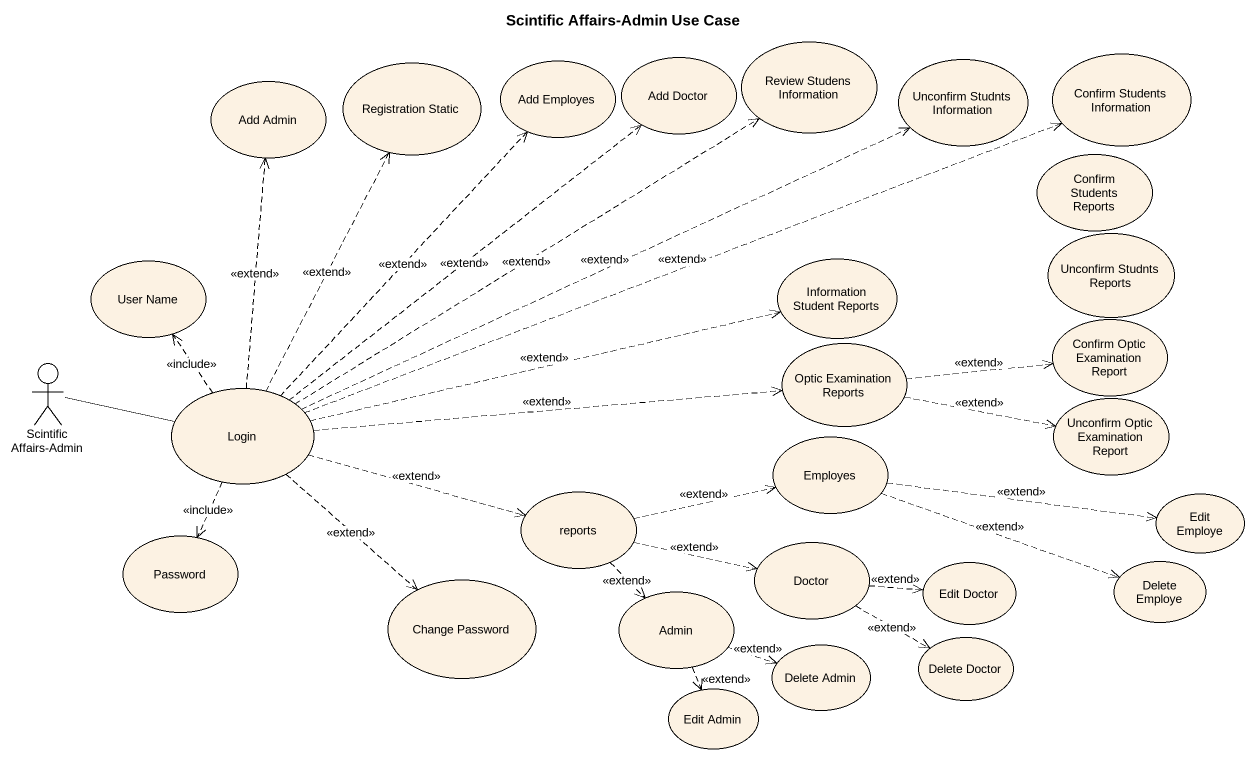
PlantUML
@startuml
title Scintific Affairs-Admin Use Case
usecase "Registration Static" as Registration_Static
usecase "Add Employes" as Add_Employes
usecase "Add Doctor" as Add_Doctor
usecase "Review Studens Information" as Review_Studens_Information
usecase "Unconfirm Studnts Information" as Unconfirm_Studnts
usecase "Confirm Students Information" as Confirm_Students_Information
usecase "Add Admin" as Add_Admin
usecase "Confirm Students Reports" as Confirm_Students_Reports
usecase "User Name" as User_Name
usecase "Information Student Reports" as Information_Student_Reports
usecase "Unconfirm Studnts Reports" as Unconfirm_Studnts_Reports
usecase "Optic Examination Reports" as Optic_Examination_Reports
usecase "Confirm Optic Examination Report" as Confirm_Optic_Examination
actor "Scintific Affairs-Admin" as Scintific_Affairs_Admin
usecase Login
usecase "Unconfirm Optic Examination Report" as Unconfirm_Optic_Examination
usecase Employes
usecase reports
usecase "Edit Employe" as Edit_Employe
usecase Password
usecase Doctor
usecase "Change Password" as Change_Password
usecase Admin
usecase "Edit Doctor" as Edit_Doctor
usecase "Delete Employe" as Delete_Employe
usecase "Delete Admin" as Delete_Admin
usecase "Delete Doctor" as Delete_Doctor
usecase "Edit Admin" as Edit_Admin
Optic_Examination_Reports .right.> Confirm_Optic_Examination : <<extend>>
Optic_Examination_Reports .right.> Unconfirm_Optic_Examination : <<extend>>
Scintific_Affairs_Admin -right- Login
Login .up.> Registration_Static : <<extend>>
Login .up.> Add_Employes : <<extend>>
Login .up.> Add_Doctor : <<extend>>
Login .up.> Review_Studens_Information : <<extend>>
Login .right.> Unconfirm_Studnts : <<extend>>
Login .right.> Confirm_Students_Information : <<extend>>
Login .up.> Add_Admin : <<extend>>
Login .up.> User_Name : <<include>>
Login .right.> Information_Student_Reports : <<extend>>
Login .right.> Optic_Examination_Reports : <<extend>>
Login .right.> reports : <<extend>>
Login ..> Password : <<include>>
Login ..> Change_Password : <<extend>>
Employes .right.> Edit_Employe : <<extend>>
Employes .right.> Delete_Employe : <<extend>>
reports .right.> Employes : <<extend>>
reports .right.> Doctor : <<extend>>
reports ..> Admin : <<extend>>
Doctor .right.> Edit_Doctor : <<extend>>
Doctor .right.> Delete_Doctor : <<extend>>
Admin .right.> Delete_Admin : <<extend>>
Admin ..> Edit_Admin : <<extend>>
@enduml
